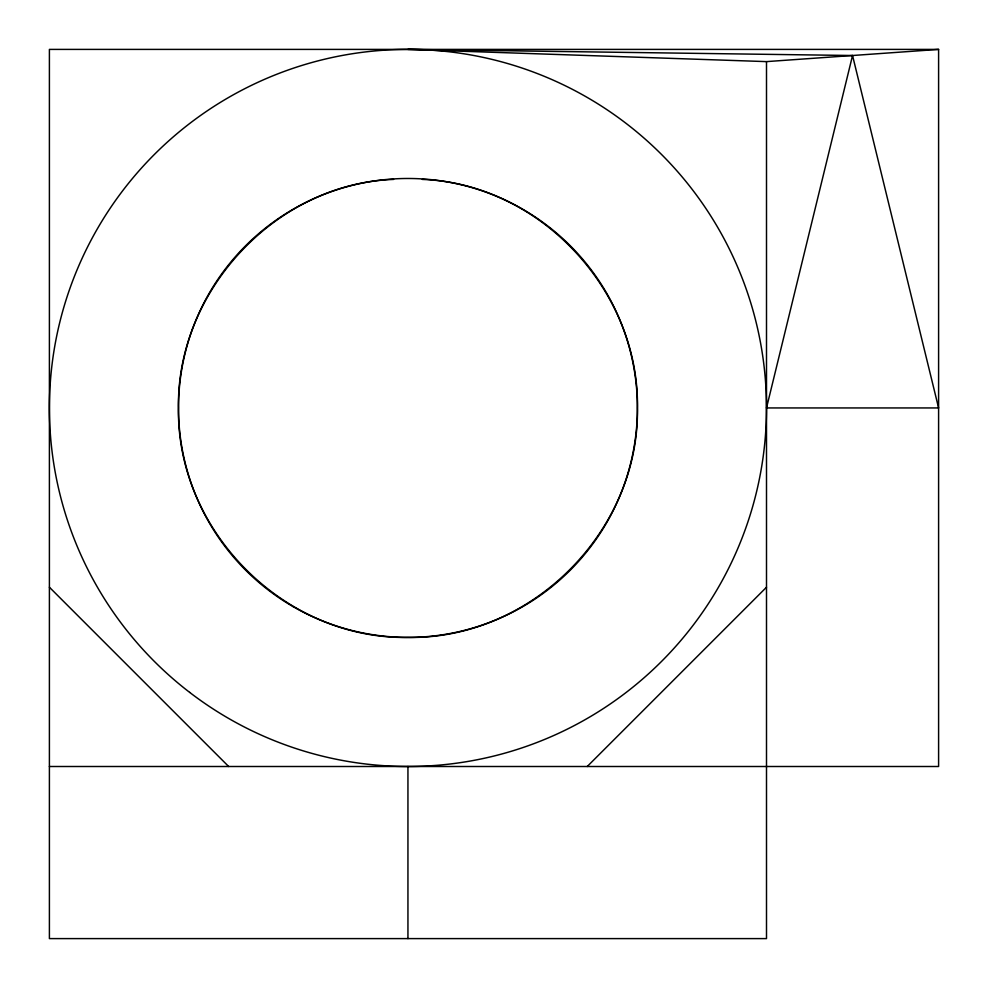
<?xml version="1.0" encoding="UTF-8"?>
<svg xmlns="http://www.w3.org/2000/svg" width="988" height="988" viewBox="0 0 988 988"><rect width="100%" height="100%" fill="white"/><g stroke="black" fill="none" stroke-linecap="round" stroke-linejoin="round"><path stroke-width="1.48" d="M852.545 55.513L766.503 407.945L938.6 407.945L852.545 55.513L407.945 49.4L766.503 61.614L938.6 49.4L938.6 766.503L49.4 766.503M587.218 766.503L766.503 587.218M393.607 179.421C276.208 183.447 176.321 290.855 178.482 407.945C176.309 531.124 284.766 639.594 407.945 637.421C531.124 639.594 639.594 531.124 637.421 407.945C639.582 290.855 539.695 183.447 422.296 179.421M938.6 49.4L49.4 49.4L49.4 938.6L766.503 938.6L766.503 61.614M49.4 587.218L228.673 766.503M407.945 766.503L407.945 938.6M189.684 692.403A358.545 358.545 0 0 0 763.428 454.752A358.545 358.545 0 0 0 270.737 76.694A358.545 358.545 0 0 0 189.684 692.403M293.214 606.681A229.475 229.475 0 0 0 637.421 407.945A229.475 229.475 0 0 0 293.214 209.221A229.475 229.475 0 0 0 293.214 606.681"/></g></svg>
